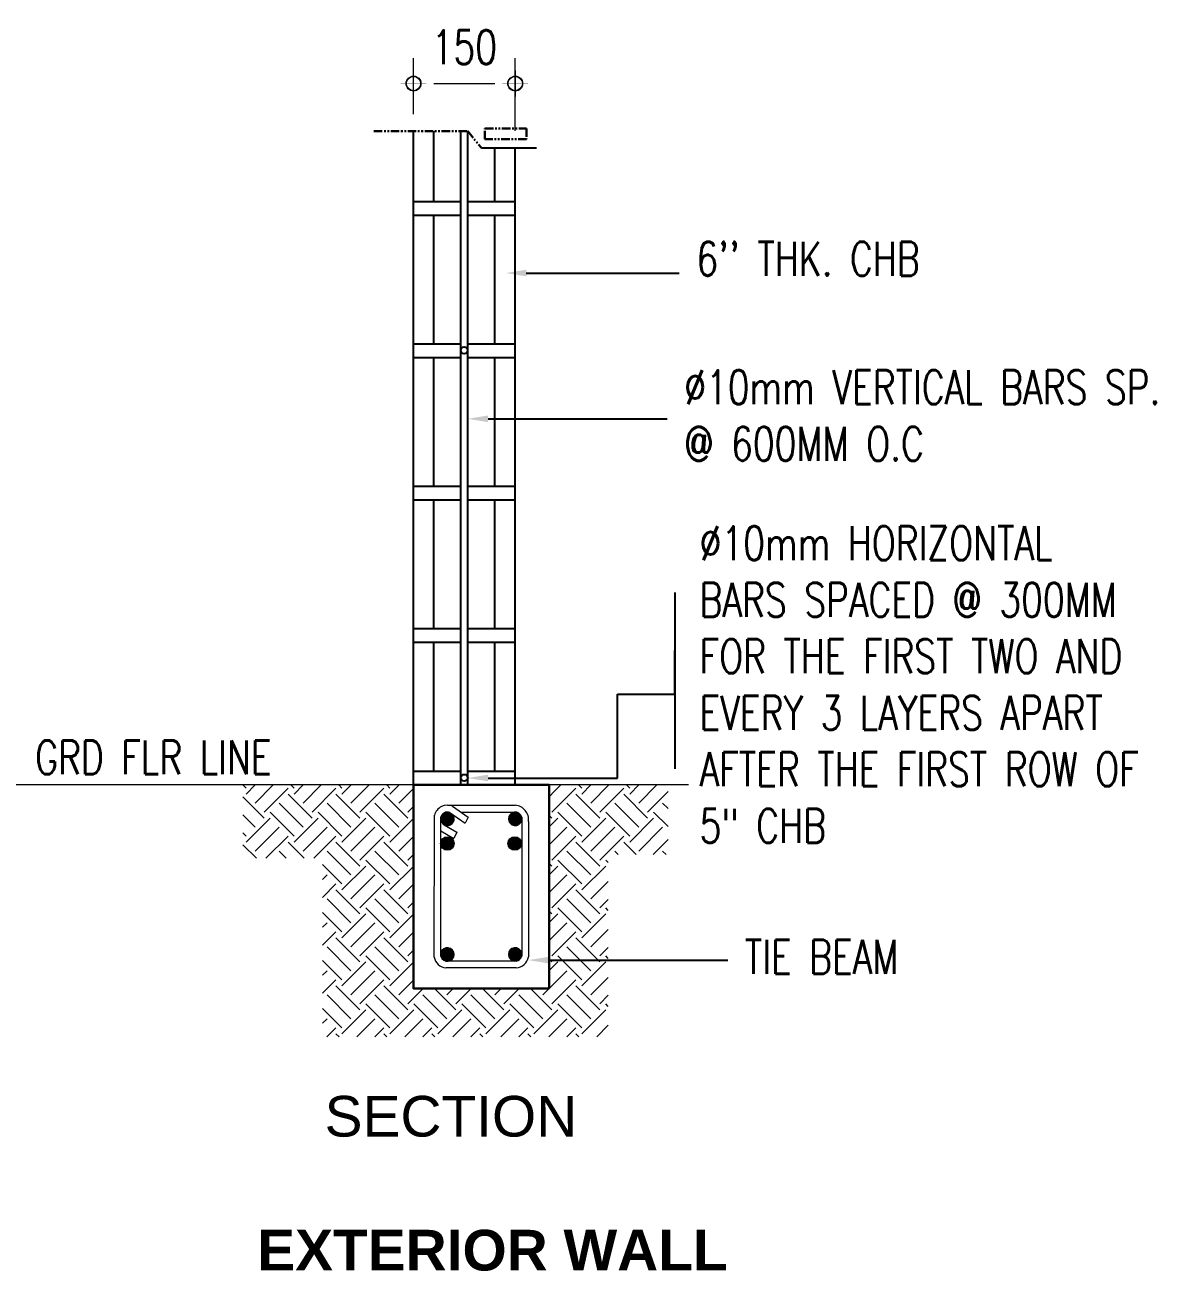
# Model space of a CAD drawing. Header units: millimetres. Extents: x 1634676 to 2610633, y -385676 to -37463.
# Drawn here: x 2112874 to 2114542, y -62907 to -61069 of the extents above; entities that cross this region are included whole.
import ezdxf
from ezdxf import colors
from ezdxf.entities.mleader import LeaderData, LeaderLine
from ezdxf.math import Vec2, Vec3

# ---------------------------------------------------------------- set-up
doc = ezdxf.new("R2010")
doc.units = ezdxf.units.MM
doc.header["$MEASUREMENT"] = 0
doc.linetypes.add('PHANTOM', pattern=[2.5, 1.25, -0.25, 0.25, -0.25, 0.25, -0.25])
doc.layers.get('0').update_dxf_attribs({"lineweight": 15})
doc.layers.get('Defpoints').update_dxf_attribs({"color": 250})
for name, color, linetype, lineweight in [('.2', 2, 'Continuous', 20), ('ST-ANNOT_A', 74, 'Continuous', 20), ('ST-DIM_E', 250, 'Continuous', 13), ('ST-FTG_E', 58, 'PHANTOM', 30), ('ST-GIRDER_CONT', 3, 'Continuous', 30), ('ST-HAT_E', 250, 'Continuous', 9), ('ST-HATCH_E', 250, 'Continuous', 9), ('ST-STL_E', 5, 'Continuous', 25), ('ST-TIES_E', 14, 'Continuous', 15), ('ST-WALL_E', 2, 'Continuous', 25)]:
    doc.layers.add(name, color=color, linetype=linetype, lineweight=lineweight)
doc.layers.add('.5', color=7, linetype='Continuous')
doc.styles.add('ARIAL', font='arial.ttf')
doc.styles.add('ST_TEXT', font='romans.shx', dxfattribs={"width": 0.75})
doc.styles.get("Standard").update_dxf_attribs({"font": 'GOTHIC.TTF'})
doc.dimstyles.new('ST_D25', dxfattribs={"dimscale": 25, "dimtxt": 2, "dimasz": 1.2, "dimexe": 1.5, "dimexo": 1, "dimgap": 1, "dimtad": 1, "dimdec": 0, "dimzin": 1, "dimdsep": 46, "dimtxsty": 'ST_TEXT', "dimblk": 'OpenIndicator', "dimcen": 1, "dimclrd": 256, "dimclre": 256, "dimclrt": 7, "dimadec": 0, "dimazin": 0, "dimtfac": 1, "dimtdec": 0, "dimtix": 1, "dimtmove": 2, "dimatfit": 3, "dimldrblk": 'OPEN90', "dimfxl": 0.075, "dimlwd": -1, "dimlwe": -1, "dimarcsym": 0})

# ---------------------------------------------------------------- blocks, each defined once
blk = doc.blocks.new('OpenIndicator')
at = {"layer": 'ST-DIM_E'}
h = blk.add_hatch(color=255, dxfattribs=at)
h.paths.add_polyline_path([(0.35, 0), (0.365, 0, 0.414214), (0, 0.365), (0, 0.35, -0.414214)])
h.paths.add_polyline_path([(0, 0.35), (0, 0.365, 0.414214), (-0.365, 0), (-0.35, 0, -0.414214)])
h.paths.add_polyline_path([(0, -0.35), (0, -0.365, 0.414214), (0.365, 0), (0.35, 0, -0.414214)])
h.paths.add_polyline_path([(-0.35, 0), (-0.365, 0, 0.414214), (0, -0.365), (0, -0.35, -0.414214)])
at = {"layer": 'ST-DIM_E', "color": 255}
blk.add_line((0, 0.634), (0, -0.634), dxfattribs=at)
at = {"layer": 'ST-DIM_E', "color": 255, "const_width": 0.01}
blk.add_lwpolyline([(-0.63, 0), (0.63, 0)], dxfattribs=at)
at = {"layer": 'ST-DIM_E', "color": 255}
for radius in [0.365, 0.35]:
    blk.add_circle((0, 0), radius, dxfattribs=at)
blk = doc.blocks.new('*D1694')
at = {"layer": 'Defpoints', "color": 0, "transparency": 16777216}
for p in [(2113597.2, -61155.2), (2113447.2, -61225.6), (2113597.2, -61249.9)]:
    blk.add_point(p, dxfattribs=at)
at = {"layer": 'ST-DIM_E', "transparency": 16777216}
for p, q in [((2113447.2, -61200.6), (2113447.2, -61117.7)), ((2113597.2, -61224.9), (2113597.2, -61117.7)), ((2113477.2, -61155.2), (2113567.2, -61155.2))]:
    blk.add_line(p, q, dxfattribs=at)
at = {"layer": 'ST-DIM_E', "transparency": 16777216, "xscale": 30, "yscale": 30, "zscale": 30, "rotation": 180}
blk.add_blockref('OpenIndicator', (2113447.2, -61155.2), dxfattribs=at)
at = {"layer": 'ST-DIM_E', "transparency": 16777216, "xscale": 30, "yscale": 30, "zscale": 30}
blk.add_blockref('OpenIndicator', (2113597.2, -61155.2), dxfattribs=at)
at = {"layer": 'ST-DIM_E', "color": 7, "lineweight": -2, "transparency": 16777216, "insert": (2113522.2, -61101.5), "char_height": 50, "attachment_point": 5, "style": 'ST_TEXT'}
blk.add_mtext('150', dxfattribs=at)
blk = doc.blocks.new('_Open90')
at = {"color": 0, "linetype": 'ByBlock', "lineweight": -2}
for p, q in [((0, 0), (-1, 0)), ((-0.5, 0.5), (0, 0)), ((0, 0), (-0.5, -0.5))]:
    blk.add_line(p, q, dxfattribs=at)
blk = doc.blocks.new('789789797')
blk.add_wipeout([(1379854.4, -158893.5), (1379854.4, -159193.5), (1380054.4, -159193.5), (1380054.4, -158893.5)]).translate(0, 0, 0).dxf.layer = 'ST-HAT_E'
at = {"layer": 'ST-TIES_E'}
h = blk.add_hatch(color=256, dxfattribs=at)
h.dxf.hatch_style = 1
h.paths.add_polyline_path([(1379912, -158936.9), (1379908, -158934.1, 0.437054), (1379894.8, -158940.7), (1379894.8, -158946.3, 1.241381)])
h = blk.add_hatch(color=256, dxfattribs=at)
h.dxf.hatch_style = 1
h.paths.add_polyline_path([(1380012, -158936.9), (1380008, -158934.1, 0.437054), (1379994.8, -158940.7), (1379994.8, -158946.3, 1.241381)])
h = blk.add_hatch(color=256, dxfattribs=at)
h.dxf.hatch_style = 1
h.paths.add_polyline_path([(1379911.9, -158973.4), (1379907.9, -158970.6, 0.437054), (1379894.8, -158977.1), (1379894.8, -158982.7, 1.241381)])
h = blk.add_hatch(color=256, dxfattribs=at)
h.dxf.hatch_style = 1
h.paths.add_polyline_path([(1380011.3, -158973.4), (1380007.2, -158970.6, 0.437054), (1379994.1, -158977.1), (1379994.1, -158982.7, 1.241381)])
h = blk.add_hatch(color=256, dxfattribs=at)
h.dxf.hatch_style = 1
h.paths.add_polyline_path([(1379912, -159136.9), (1379908, -159134.1, 0.437054), (1379894.8, -159140.7), (1379894.8, -159146.3, 1.241381)])
h = blk.add_hatch(color=256, dxfattribs=at)
h.dxf.hatch_style = 1
h.paths.add_polyline_path([(1380012, -159136.9), (1380008, -159134.1, 0.437054), (1379994.8, -159140.7), (1379994.8, -159146.3, 1.241381)])
at = {"layer": 'ST-GIRDER_CONT', "elevation": 0}
blk.add_lwpolyline([(1379854.4, -158893.5), (1380054.4, -158893.5), (1380054.4, -159193.5), (1379854.4, -159193.5)], close=True, dxfattribs=at)
at = {"layer": 'ST-TIES_E'}
for p, q in [((1379904.4, -158923.5, 0), (1380004.4, -158923.5, 0)), ((1379912.1, -158925, 0), (1379935.2, -158941, 0)), ((1379884.8, -159147.5, 0), (1379885.2, -158937.9, 0)), ((1379894.8, -158961, 0), (1379894.8, -158940.7, 0)), ((1379908, -158934.1, 0), (1379930.6, -158950, 0)), ((1379924.3, -158933.5, 0), (1380004.4, -158933.5, 0)), ((1379935.2, -158941, 0), (1379930.6, -158950, 0)), ((1380014.1, -158940.8, 0), (1380014.1, -159146.1, 0)), ((1380024.1, -158947.2, 0), (1380024.1, -159147.2, 0)), ((1379894.8, -159146.3, 0), (1379894.8, -158961, 0)), ((1379894.8, -158961, 0), (1379914, -158972.3, 0)), ((1379899.5, -158952.2, 0), (1379918.5, -158963.3, 0)), ((1379918.5, -158963.3, 0), (1379914, -158972.3, 0)), ((1380005.9, -159163.4, 0), (1379902.4, -159163.4, 0)), ((1380005.9, -159153.4, 0), (1379903, -159153.4, 0))]:
    blk.add_line(p, q, dxfattribs=at)
for centre in [(1379904.4, -158979.9, 0), (1380003.7, -158979.9, 0)]:
    blk.add_circle(centre, 10, dxfattribs=at)
for centre, radius, start, end in [((1379904.4, -158943.5, 0), 20, 67.4593, 163.7372), ((1380002.9, -158944.8, 0), 21.3, 353.3121, 85.875), ((1379904.4, -158943.5, 0), 10, 69.3054, 163.7372), ((1379904.4, -158943.5, 0), 10, 196.2628, 40.8495), ((1380004.4, -158943.5, 0), 10, 15.3146, 344.6854), ((1379904.4, -159143.5, 0), 20, 191.4478, 264.18), ((1379904.4, -159143.5, 0), 10, 196.2628, 163.7372), ((1380004.4, -159143.5, 0), 10, 15.3146, 261.7657), ((1380004.4, -159143.5, 0), 10, 278.2343, 344.6854), ((1380004.5, -159143.5, 0), 19.9, 273.8151, 349.2964)]:
    blk.add_arc(centre, radius, start, end, dxfattribs=at)

msp = doc.modelspace()

# ---------------------------------------------------------------- hatches: boundary and pattern name
at = {"layer": 'ST-HATCH_E', "ltscale": 100}
h = msp.add_hatch(dxfattribs=at)
h.set_pattern_fill('EARTH', color=256, scale=200, angle=45, style=0)
h.set_pattern_definition([(45, (732671.49, 97222.817), (-1e-13, 70.7106781), [50, -50]), (45, (732658.23, 97236.075), (-1e-13, 70.7106781), [50, -50]), (45, (732644.974, 97249.333), (-1e-13, 70.7106781), [50, -50]), (135, (732644.974, 97258.17), (-70.7106781, -9e-14), [50, -50]), (135, (732658.23, 97271.43), (-70.7106781, -9e-14), [50, -50]), (135, (732671.49, 97284.69), (-70.7106781, -9e-14), [50, -50])])
h.paths.add_polyline_path([(2113734.341, -62292.208), (2113822.786, -62292.208), (2113822.786, -62189.696), (2113392.162, -62189.696), (2113195.46, -62189.696), (2113195.46, -62297.887), (2113313.16, -62297.887), (2113313.16, -62561.196), (2113734.341, -62561.196)])

# ---------------------------------------------------------------- linework, layer by layer
at = {"layer": '.2', "ltscale": 2, "elevation": 0}
msp.add_lwpolyline([(2113852.818, -62189.696), (2112770.249, -62189.696)], dxfattribs=at)
at = {"layer": '.5', "ltscale": 100}
for p, q in [((2113517.162, -62189.696, 0), (2113447.162, -62189.696, 0)), ((2113597.162, -62189.696, 0), (2113527.162, -62189.696, 0))]:
    msp.add_line(p, q, dxfattribs=at)
at = {"lineweight": -2}
for p, q in [((2113547.238, -61249.882), (2113628.633, -61249.882)), ((2113832.657, -62055.655), (2113832.657, -61991.441))]:
    msp.add_line(p, q, dxfattribs=at)
at = {"layer": 'ST-DIM_E', "lineweight": -2}
for p, q in [((2113832.657, -61905.946), (2113832.657, -62165.881)), ((2113747.805, -62179.479), (2113747.805, -62055.655)), ((2113747.805, -62055.655), (2113832.657, -62055.655))]:
    msp.add_line(p, q, dxfattribs=at)
at = {"layer": 'ST-FTG_E', "ltscale": 10}
for p, q in [((2113388.709, -61225.632), (2113527.162, -61225.632)), ((2113527.162, -61225.632), (2113547.238, -61249.882))]:
    msp.add_line(p, q, dxfattribs=at)
at = {"layer": 'ST-FTG_E', "ltscale": 10, "elevation": 0}
msp.add_lwpolyline([(2113552.564, -61221.326), (2113614.016, -61221.326), (2113614.016, -61237.247), (2113552.564, -61237.247)], close=True, dxfattribs=at)
at = {"layer": 'ST-STL_E'}
for p, q in [((2113517.162, -62489.696, 0), (2113517.162, -61225.632, 0)), ((2113527.162, -62489.696, 0), (2113527.162, -61225.632, 0))]:
    msp.add_line(p, q, dxfattribs=at)
for centre in [(2113521.994, -61548.684), (2113522.106, -62179.085)]:
    msp.add_circle(centre, 5, dxfattribs=at)
at = {"layer": 'ST-WALL_E', "ltscale": 100}
for p, q in [((2113447.162, -62489.696, 0), (2113447.162, -61225.632, 0)), ((2113447.162, -61329.696, 0), (2113447.162, -61225.632, 0)), ((2113477.162, -61329.696, 0), (2113477.162, -61225.632, 0)), ((2113567.162, -61329.696, 0), (2113567.162, -61249.882, 0)), ((2113597.162, -62489.696, 0), (2113597.162, -61249.882, 0)), ((2113597.162, -61329.696, 0), (2113597.162, -61249.882, 0)), ((2113517.162, -61329.696, 0), (2113447.162, -61329.696, 0)), ((2113597.162, -61329.696, 0), (2113527.162, -61329.696, 0)), ((2113517.162, -61349.696, 0), (2113447.162, -61349.696, 0)), ((2113477.162, -61539.696, 0), (2113477.162, -61349.696, 0)), ((2113597.162, -61349.696, 0), (2113527.162, -61349.696, 0)), ((2113567.162, -61539.696, 0), (2113567.162, -61349.696, 0)), ((2113517.162, -61539.696, 0), (2113447.162, -61539.696, 0)), ((2113597.162, -61539.696, 0), (2113527.162, -61539.696, 0)), ((2113517.162, -61559.696, 0), (2113447.162, -61559.696, 0)), ((2113477.162, -61749.696, 0), (2113477.162, -61559.696, 0)), ((2113597.162, -61559.696, 0), (2113527.162, -61559.696, 0)), ((2113567.162, -61749.696, 0), (2113567.162, -61559.696, 0)), ((2113517.162, -61749.696, 0), (2113447.162, -61749.696, 0)), ((2113597.162, -61749.696, 0), (2113527.162, -61749.696, 0)), ((2113517.162, -61769.696, 0), (2113447.162, -61769.696, 0)), ((2113477.162, -61959.696, 0), (2113477.162, -61769.696, 0)), ((2113597.162, -61769.696, 0), (2113527.162, -61769.696, 0)), ((2113567.162, -61959.696, 0), (2113567.162, -61769.696, 0)), ((2113517.162, -61959.696, 0), (2113447.162, -61959.696, 0)), ((2113597.162, -61959.696, 0), (2113527.162, -61959.696, 0)), ((2113517.162, -61979.696, 0), (2113447.162, -61979.696, 0)), ((2113477.162, -62169.696, 0), (2113477.162, -61979.696, 0)), ((2113597.162, -61979.696, 0), (2113527.162, -61979.696, 0)), ((2113567.162, -62169.696, 0), (2113567.162, -61979.696, 0)), ((2113517.162, -62169.696, 0), (2113447.162, -62169.696, 0)), ((2113597.162, -62169.696, 0), (2113527.162, -62169.696, 0)), ((2113477.162, -62379.696, 0), (2113477.162, -62189.696, 0)), ((2113567.162, -62379.696, 0), (2113567.162, -62189.696, 0)), ((2113517.162, -62379.696, 0), (2113447.162, -62379.696, 0)), ((2113597.162, -62379.696, 0), (2113527.162, -62379.696, 0)), ((2113517.162, -62399.696, 0), (2113447.162, -62399.696, 0)), ((2113477.162, -62489.696, 0), (2113477.162, -62399.696, 0)), ((2113597.162, -62399.696, 0), (2113527.162, -62399.696, 0)), ((2113567.162, -62489.696, 0), (2113567.162, -62399.696, 0))]:
    msp.add_line(p, q, dxfattribs=at)

# ---------------------------------------------------------------- texts
at = {"lineweight": -2, "char_height": 60, "attachment_point": 1, "style": 'ARIAL'}
for s, width, gutter_width, heights, insert in [('SECTION', 0.31806, 1, [0], (2113316.109, -62648.363, 0)), ('{\\fArial|b1|i0|c0|p34;EXTERIOR WALL}', 2333.06058, 1.378, [0.414], (2113216.73, -62845.869, 0))]:
    msp.add_mtext_dynamic_manual_height_columns(s, width=width, gutter_width=gutter_width, heights=heights, dxfattribs=dict(at, insert=insert))
at = {"layer": 'ST-ANNOT_A', "char_height": 50, "attachment_point": 4, "style": 'ST_TEXT'}
for s, width, insert in [("6'' THK. CHB        ", 569.63263, (2113864.27, -61413.593, 0)), ('%%C10mm VERTICAL BARS SP. @ 600MM O.C         ', 766.38947, (2113846.375, -61644.844, 0)), ('%%C10mm HORIZONTAL BARS SPACED @ 300MM FOR THE FIRST TWO AND EVERY 3 LAYERS APART AFTER THE FIRST ROW OF 5" CHB        ', 718.96541, (2113869.13, -62041.572, 0)), ('GRD FLR LINE', 571.75838, (2112889.265, -62148.991, 0)), ('TIE BEAM', 766.38947, (2113935.868, -62443.217, 0))]:
    msp.add_mtext_dynamic_manual_height_columns(s, width=width, gutter_width=1, heights=[0], dxfattribs=dict(at, insert=insert))

# ---------------------------------------------------------------- dimensions: what is measured, and where the dimension line sits
at = {"layer": 'ST-DIM_E', "lineweight": -2}
dim = msp.add_linear_dim(base=(2113597.162, -61155.194, 0), p1=(2113447.162, -61225.632, 0), p2=(2113597.162, -61249.882, 0), text='150', dimstyle='ST_D25', dxfattribs=at)
dim.commit()
dim.dimension.update_dxf_attribs({"geometry": '*D1694', "text_midpoint": (2113522.162, -61101.537, 0), "dimtype": 160})

# ---------------------------------------------------------------- leaders
ml = msp.add_multileader_mtext('Standard', dxfattribs=at)
ml.set_content('', color=256)
ml.set_leader_properties()
ml.build(insert=Vec2(0, 0))
ml.multileader.update_dxf_attribs({"dogleg_length": 0.36, "arrow_head_size": 30})
ctx = ml.context
ctx.base_point, ctx.char_height, ctx.arrow_head_size, ctx.landing_gap_size, ctx.plane_origin = Vec3(2113838.782, -61434.696, 0), 180, 30, 90, Vec3(2115200.341, -61553.99, 0)
notes = []
notes.append((ctx, [(0, (1, 1, 0), (2113733.932, -61434.696, 0), (1, 0), 104.85, [(0, [(2113583.572, -61434.696, 0)], 0, [])])]))
ctx.mtext.insert, ctx.mtext.flow_direction = Vec3(2113928.782, -61344.696, 0), 5
ml = msp.add_multileader_mtext('Standard', dxfattribs=at)
ml.set_content('', color=256)
ml.set_leader_properties()
ml.build(insert=Vec2(0, 0))
ml.multileader.update_dxf_attribs({"dogleg_length": 0.36, "arrow_head_size": 30})
ctx = ml.context
ctx.base_point, ctx.char_height, ctx.arrow_head_size, ctx.landing_gap_size, ctx.plane_origin = Vec3(2113821.349, -61649.696, 0), 180, 30, 90, Vec3(2115143.931, -61768.99, 0)
notes.append((ctx, [(0, (1, 1, 0), (2113677.522, -61649.696, 0), (1, 0), 143.826, [(0, [(2113527.162, -61649.696, 0)], 0, [])])]))
ctx.mtext.insert, ctx.mtext.flow_direction = Vec3(2113911.349, -61559.696, 0), 5
ml = msp.add_multileader_mtext('Standard', dxfattribs=at)
ml.set_content('', color=256)
ml.set_leader_properties()
ml.build(insert=Vec2(0, 0))
ml.multileader.update_dxf_attribs({"dogleg_length": 0.36, "arrow_head_size": 30})
ctx = ml.context
ctx.base_point, ctx.char_height, ctx.arrow_head_size, ctx.landing_gap_size, ctx.plane_origin = Vec3(2113747.805, -62179.479), 180, 30, 90, Vec3(2115143.859, -62298.772)
notes.append((ctx, [(0, (1, 1, 0), (2113677.451, -62179.479), (1, 0), 70.354, [(0, [(2113527.09, -62179.479)], 0, [])])]))
ctx.mtext.insert, ctx.mtext.flow_direction = Vec3(2113837.805, -62089.479), 5
for ctx, leaders in notes:
    for number, flags, end, landing, length, lines in leaders:
        leader = LeaderData()
        leader.index, (leader.has_last_leader_line, leader.has_dogleg_vector, leader.attachment_direction) = number, flags
        leader.last_leader_point, leader.dogleg_vector, leader.dogleg_length = Vec3(end), Vec3(landing), length
        for number, points, colour, breaks in lines:
            line = LeaderLine()
            line.index, line.vertices, line.color, line.breaks = number, Vec3.list(points), colors.encode_raw_color(colour), breaks
            leader.lines.append(line)
        ctx.leaders.append(leader)

# ---------------------------------------------------------------- next in the draw order: block references
at = {"layer": '.2'}
msp.add_blockref('789789797', (733592.723, 96703.79), dxfattribs=at)

# ---------------------------------------------------------------- next in the draw order: leaders
at = {"layer": 'ST-DIM_E', "lineweight": -2}
ml = msp.add_multileader_mtext('Standard', dxfattribs=at)
ml.set_content('', color=256)
ml.set_leader_properties()
ml.build(insert=Vec2(0, 0))
ml.multileader.update_dxf_attribs({"dogleg_length": 0.36, "arrow_head_size": 30})
ctx = ml.context
ctx.base_point, ctx.char_height, ctx.arrow_head_size, ctx.landing_gap_size, ctx.plane_origin = Vec3(2113910.843, -62448.07, 0), 180, 30, 90, Vec3(2115233.425, -62567.364, 0)
notes = []
notes.append((ctx, [(0, (1, 1, 0), (2113767.016, -62448.07, 0), (1, 0), 143.826, [(0, [(2113616.656, -62448.07, 0)], 0, [])])]))
ctx.mtext.insert, ctx.mtext.flow_direction = Vec3(2114000.843, -62358.07, 0), 5
for ctx, leaders in notes:
    for number, flags, end, landing, length, lines in leaders:
        leader = LeaderData()
        leader.index, (leader.has_last_leader_line, leader.has_dogleg_vector, leader.attachment_direction) = number, flags
        leader.last_leader_point, leader.dogleg_vector, leader.dogleg_length = Vec3(end), Vec3(landing), length
        for number, points, colour, breaks in lines:
            line = LeaderLine()
            line.index, line.vertices, line.color, line.breaks = number, Vec3.list(points), colors.encode_raw_color(colour), breaks
            leader.lines.append(line)
        ctx.leaders.append(leader)

doc.saveas('drawing.dxf')
